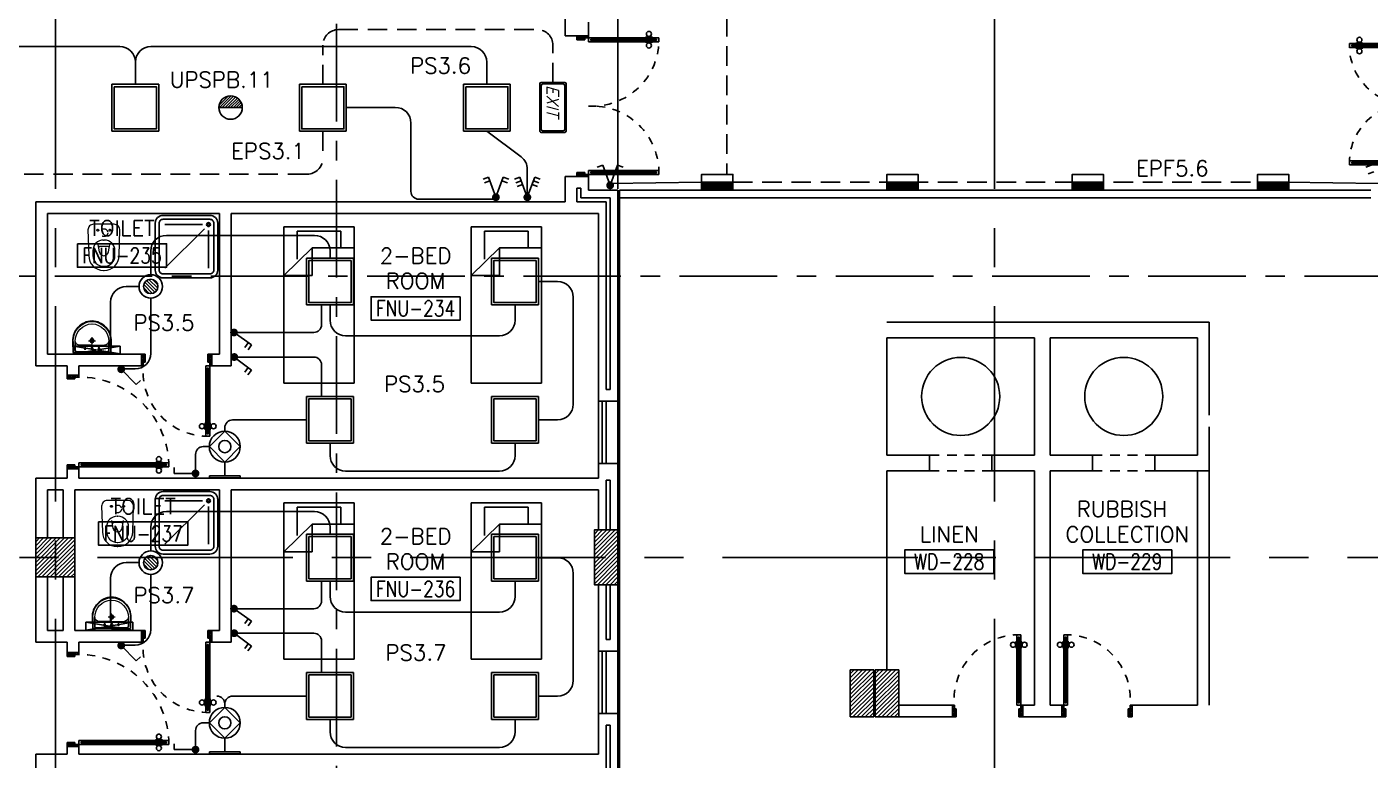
# Model space of a CAD drawing. Extents: x 0 to 92.9, y -1.3 to 78.2.
# Drawn here: x 32.84 to 50.03, y 47.36 to 56.75 of the extents above; entities that cross this region are included whole.
import ezdxf
from ezdxf.enums import TextEntityAlignment as Align

# ---------------------------------------------------------------- set-up
doc = ezdxf.new("R2010")
doc.units = 0
doc.header["$MEASUREMENT"] = 0
for name, pattern in [('CENTER', [2, 1.25, -0.25, 0.25, -0.25]), ('CENTERX2', [4, 2.5, -0.5, 0.5, -0.5]), ('DASHED', [0.75, 0.5, -0.25]), ('HIDDEN', [0.375, 0.25, -0.125]), ('HIDDEN2', [0.1875, 0.125, -0.0625])]:
    doc.linetypes.add(name, pattern=pattern)
doc.layers.get('0').update_dxf_attribs({"color": 11, "linetype": 'CONTINUOUS'})
for name, color, linetype in [('AXES', 11, 'CENTERX2'), ('AXES1', 11, 'CENTER'), ('COL', 11, 'CONTINUOUS'), ('DOOR', 11, 'CONTINUOUS'), ('E-CLINE', 2, 'CONTINUOUS'), ('E-HLINE', 2, 'HIDDEN'), ('E-LEGEND', 3, 'CONTINUOUS'), ('E-LITE', 4, 'CONTINUOUS'), ('E-SWITCH', 4, 'CONTINUOUS'), ('E-SWITCHS', 4, 'CONTINUOUS'), ('E-TEXT', 4, 'CONTINUOUS'), ('E-TRXT', 4, 'CONTINUOUS'), ('EL-LITE', 4, 'CONTINUOUS'), ('FIX', 11, 'CONTINUOUS'), ('FUR', 11, 'CONTINUOUS'), ('HAT', 11, 'CONTINUOUS'), ('INSUL', 11, 'CONTINUOUS'), ('RM-BOX', 11, 'CONTINUOUS'), ('RM-NAME', 11, 'CONTINUOUS'), ('RM-NO', 11, 'CONTINUOUS'), ('ROOF', 11, 'CONTINUOUS'), ('STR', 11, 'CONTINUOUS'), ('SUNI-FUR', 11, 'CONTINUOUS'), ('WALL', 11, 'CONTINUOUS'), ('WIN', 11, 'CONTINUOUS')]:
    doc.layers.add(name, color=color, linetype=linetype)
doc.styles.add('ITALICC', font='italicc')
doc.styles.add('ROMANS', font='ROMANS.shx', dxfattribs={"width": 0.6})

# ---------------------------------------------------------------- blocks, each defined once
blk = doc.blocks.new('L42')
at = {"layer": 'E-LITE'}
for p, q in [((0.3, 0.3), (-0.3, 0.3)), ((-0.3, 0.3), (-0.3, -0.3)), ((0.3, -0.3), (0.3, 0.3)), ((-0.3, -0.3), (0.3, -0.3))]:
    blk.add_line(p, q, dxfattribs=at)
at = {"layer": 'E-LITE', "color": 8}
blk.add_lwpolyline([(-0.27, 0.27), (-0.27, -0.27), (0.27, -0.27), (0.27, 0.27)], close=True, dxfattribs=at)
blk = doc.blocks.new('EXIT')
at = {"layer": 'E-LITE', "color": 4}
for p, q in [((-0.32, 0.15), (-0.32, -0.15)), ((0.3, 0.17), (-0.3, 0.17)), ((0.32, -0.15), (0.32, 0.15)), ((-0.3, -0.17), (0.3, -0.17))]:
    blk.add_line(p, q, dxfattribs=at)
at = {"layer": 'E-LITE', "color": 8}
for p, q in [((-0.3, 0.13), (-0.3, -0.13)), ((0.28, 0.15), (-0.28, 0.15)), ((0.3, -0.13), (0.3, 0.13)), ((-0.28, -0.15), (0.28, -0.15))]:
    blk.add_line(p, q, dxfattribs=at)
at = {"layer": 'E-LITE', "color": 4}
for centre, start, end in [((-0.3, 0.15), 90, 180), ((0.3, 0.15), 360, 90), ((-0.3, -0.15), 180, 270), ((0.3, -0.15), 270, 0)]:
    blk.add_arc(centre, 0.02, start, end, dxfattribs=at)
at = {"layer": 'E-LITE', "color": 8}
for centre, start, end in [((-0.28, 0.13), 90, 180), ((0.28, 0.13), 0, 90), ((-0.28, -0.13), 180, 270), ((0.28, -0.13), 270, 0)]:
    blk.add_arc(centre, 0.02, start, end, dxfattribs=at)
at = {"layer": 'E-LITE', "color": 5, "style": 'ITALICC'}
blk.add_text('EXIT', height=0.15, dxfattribs=at).set_placement((-0.284, -0.078))
blk = doc.blocks.new('3G2W')
for p, q in [((0, 0), (0.517, 0.188)), ((0, 0), (0.517, -0.188)), ((0.329, 0.12), (0.278, 0.261)), ((0.423, 0.154), (0.372, 0.295)), ((0.517, 0.188), (0.466, 0.329)), ((0.329, -0.12), (0.278, -0.261)), ((0.423, -0.154), (0.372, -0.295)), ((0.517, -0.188), (0.466, -0.329))]:
    blk.add_line(p, q)
at = {"const_width": 0.1}
blk.add_lwpolyline([(-0.05, 0, 1), (0.05, 0, 1)], format="xyb", close=True, dxfattribs=at)
blk = doc.blocks.new('2G2W')
for p, q in [((0, 0), (0.517, 0.188)), ((0, 0), (0.517, -0.188)), ((0.423, 0.154), (0.372, 0.295)), ((0.517, 0.188), (0.466, 0.329)), ((0.423, -0.154), (0.372, -0.295)), ((0.517, -0.188), (0.466, -0.329))]:
    blk.add_line(p, q)
at = {"const_width": 0.1}
blk.add_lwpolyline([(-0.05, 0, 1), (0.05, 0, 1)], format="xyb", close=True, dxfattribs=at)
blk = doc.blocks.new('2G1W')
for p, q in [((0, 0), (0.55, 0)), ((0.45, 0), (0.45, -0.15)), ((0.55, 0), (0.55, -0.15))]:
    blk.add_line(p, q)
at = {"const_width": 0.1}
blk.add_lwpolyline([(-0.05, 0, 1), (0.05, 0, 1)], format="xyb", close=True, dxfattribs=at)
blk = doc.blocks.new('COL50')
at = {"layer": 'COL'}
blk.add_lwpolyline([(-250, 250), (-250, -250), (250, -250), (250, 250)], close=True, dxfattribs=at)
blk = doc.blocks.new('*X73')
at = {"color": 0}
for p, q in [((245929, 162720), (246399, 163190)), ((245929, 162773), (246345, 163190)), ((245929, 162826), (246292, 163190)), ((245929, 162879), (246239, 163190)), ((245929, 162932), (246186, 163190)), ((245929, 162985), (246133, 163190)), ((245929, 163038), (246080, 163190)), ((245929, 163091), (246027, 163190)), ((245929, 163144), (245974, 163190)), ((245952, 162690), (246429, 163167)), ((246005, 162690), (246429, 163114)), ((246058, 162690), (246429, 163061)), ((246111, 162690), (246429, 163008)), ((246164, 162690), (246429, 162955)), ((246217, 162690), (246429, 162902)), ((246270, 162690), (246429, 162849)), ((246323, 162690), (246429, 162796)), ((246376, 162690), (246429, 162742))]:
    blk.add_line(p, q, dxfattribs=at)
blk = doc.blocks.new('DOOR100')
at = {"layer": 'DOOR', "color": 0, "linetype": 'ByBlock'}
for p, q in [((-92, 1206), (-92, 1141)), ((-83, 1206), (-92, 1206)), ((-83, 1129), (-83, 1219)), ((-76, 1219), (-83, 1219)), ((-83, 1206), (-83, 1141)), ((-76, 1251), (-76, 1301)), ((-76, 1301), (-26, 1301)), ((-26, 1301), (-76, 1301)), ((-59, 1251), (-76, 1251)), ((-59, 1251), (-59, 1271)), ((-43, 1271), (-59, 1271)), ((-43, 1251), (-43, 1271)), ((-26, 1251), (-43, 1251)), ((-26, 1251), (-26, 1301)), ((-26, 1219), (-19, 1219)), ((-19, 1129), (-19, 1219)), ((-19, 1206), (-19, 1141)), ((-19, 1206), (-10, 1206)), ((-10, 1206), (-10, 1141)), ((-83, 1141), (-92, 1141)), ((-76, 1129), (-83, 1129)), ((-26, 1129), (-19, 1129)), ((-19, 1141), (-10, 1141)), ((-76, 200), (-59, 200)), ((-76, 150), (-76, 200)), ((-59, 200), (-59, 180)), ((-59, 180), (-43, 180)), ((-43, 200), (-26, 200)), ((-43, 180), (-43, 200)), ((-26, 200), (-26, 150)), ((-1201, 0), (-1201, 150)), ((-1201, 150), (-1176, 150)), ((-1201, 150), (-1201, 0)), ((-1151, 0), (-1201, 0)), ((-1176, 150), (-1176, 100)), ((-1176, 100), (-1151, 100)), ((-1151, 100), (-1151, 0)), ((-76, 150), (-26, 150)), ((-51, 100), (-51, 0)), ((-26, 100), (-51, 100)), ((-51, 0), (-1, 0)), ((-1, 150), (-26, 150)), ((-26, 150), (-26, 100)), ((-1, 150), (-1, 0))]:
    blk.add_line(p, q, dxfattribs=at)
at = {"layer": 'DOOR', "linetype": 'ByBlock'}
for p, q in [((-76, 1251), (-76, 200)), ((-59, 200), (-59, 1251)), ((-43, 200), (-43, 1251)), ((-26, 200), (-26, 1251))]:
    blk.add_line(p, q, dxfattribs=at)
at = {"layer": 'DOOR', "color": 9, "linetype": 'ByBlock'}
for p, q in [((-1151, 0), (-1201, 114)), ((-1151, 0), (-1201, 40)), ((-1151, 0), (-1164, 100)), ((-51, 0), (-1, 114)), ((-51, 0), (-38, 100)), ((-51, 0), (-1, 40))]:
    blk.add_line(p, q, dxfattribs=at)
at = {"layer": 'DOOR', "color": 0, "linetype": 'ByBlock'}
for centre in [(-125, 1174), (22, 1174)]:
    blk.add_circle(centre, 32.4, dxfattribs=at)
at = {"layer": 'DOOR', "linetype": 'HIDDEN', "ltscale": 0.5}
blk.add_arc((-27, 152), 1149, 89.961, 180.0931, dxfattribs=at)
at = {"layer": 'DOOR', "color": 9, "linetype": 'ByBlock'}
for centre, radius, start, end in [((-1151, 0), 154, 103.7142, 108.8947), ((-1151, 0), 134, 100.72, 111.8402), ((-1151, 0), 94.4, 90, 121.9818), ((-1151, 0), 74.4, 90, 132.2236), ((-1151, 0), 54.4, 90, 156.7926), ((-1151, 0), 34.4, 90, 180), ((-1151, 0), 14.4, 90, 180), ((-51, 0), 94.4, 58.0182, 90), ((-51, 0), 74.4, 47.7764, 90), ((-51, 0), 54.4, 23.2074, 90), ((-51, 0), 34.4, 0, 90), ((-51, 0), 14.4, 0, 90), ((-51, 0), 134, 68.1598, 79.28), ((-51, 0), 114, 64.0838, 77.3774), ((-51, 0), 154, 71.1053, 76.2858)]:
    blk.add_arc(centre, radius, start, end, dxfattribs=at)
blk = doc.blocks.new('DOOR90')
at = {"layer": 'DOOR', "linetype": 'ByBlock'}
for p, q in [((0, 0), (-150, 0)), ((-200, -25), (-1000, -25)), ((-200, -42), (-1000, -42)), ((-200, -58), (-1000, -58)), ((-1000, -75), (-200, -75))]:
    blk.add_line(p, q, dxfattribs=at)
at = {"layer": 'DOOR', "color": 0, "linetype": 'ByBlock'}
for p, q in [((-150, 0), (-150, -25)), ((-150, 0), (0, 0)), ((0, -50), (0, 0)), ((-1050, -25), (-1050, -75)), ((-1050, -75), (-1050, -25)), ((-1000, -25), (-1050, -25)), ((-1000, -75), (-1050, -75)), ((-1020, -42), (-1020, -58)), ((-1000, -42), (-1020, -42)), ((-1000, -58), (-1020, -58)), ((-1000, -25), (-1000, -42)), ((-1000, -58), (-1000, -75)), ((-968, -25), (-968, -18)), ((-878, -18), (-968, -18)), ((-968, -75), (-968, -82)), ((-878, -82), (-968, -82)), ((-955, -18), (-955, -9)), ((-955, -9), (-890, -9)), ((-955, -18), (-890, -18)), ((-955, -82), (-955, -91)), ((-955, -82), (-890, -82)), ((-955, -91), (-890, -91)), ((-890, -18), (-890, -9)), ((-890, -82), (-890, -91)), ((-878, -25), (-878, -18)), ((-878, -75), (-878, -82)), ((-200, -42), (-200, -25)), ((-200, -25), (-150, -25)), ((-180, -42), (-200, -42)), ((-200, -75), (-200, -58)), ((-200, -58), (-180, -58)), ((-150, -75), (-200, -75)), ((-180, -58), (-180, -42)), ((-150, -75), (-150, -25)), ((-150, -25), (-100, -25)), ((-100, -25), (-100, -50)), ((-100, -50), (0, -50)), ((-100, -850), (0, -850)), ((-100, -875), (-100, -850)), ((0, -850), (0, -900)), ((-150, -900), (-150, -875)), ((-150, -875), (-100, -875)), ((0, -900), (-150, -900)), ((-150, -900), (0, -900))]:
    blk.add_line(p, q, dxfattribs=at)
at = {"layer": 'DOOR', "color": 9, "linetype": 'ByBlock'}
for p, q in [((0, -50), (-114, 0)), ((0, -50), (-40, 0)), ((0, -50), (-100, -37)), ((0, -850), (-114, -900)), ((0, -850), (-100, -863)), ((0, -850), (-40, -900))]:
    blk.add_line(p, q, dxfattribs=at)
at = {"layer": 'DOOR', "color": 0, "linetype": 'ByBlock'}
for centre in [(-923, 24), (-923, -124)]:
    blk.add_circle(centre, 32.4, dxfattribs=at)
at = {"layer": 'DOOR', "color": 9, "linetype": 'ByBlock'}
for centre, radius, start, end in [((0, -50), 74.4, 137.7764, 180), ((0, -50), 54.4, 113.2074, 180), ((0, -50), 154, 161.1053, 166.2858), ((0, -50), 134, 158.1598, 169.28), ((0, -50), 114, 154.0838, 167.3774), ((0, -50), 94.4, 148.0182, 180), ((0, -50), 34.4, 90, 180), ((0, -50), 14.4, 90, 180), ((0, -850), 94.4, 180, 211.9818), ((0, -850), 74.4, 180, 222.2236), ((0, -850), 54.4, 180, 246.7926), ((0, -850), 34.4, 180, 270), ((0, -850), 14.4, 180, 270), ((0, -850), 154, 193.7142, 198.8947), ((0, -850), 134, 190.72, 201.8402)]:
    blk.add_arc(centre, radius, start, end, dxfattribs=at)
at = {"layer": 'DOOR', "linetype": 'HIDDEN', "ltscale": 0.5}
blk.add_arc((-222, -50), 828, 178.2701, 275.003, dxfattribs=at)
blk = doc.blocks.new('RM1')
at = {"layer": 'RM-BOX'}
blk.add_lwpolyline([(570, -200), (-570, -200), (-570, -500), (570, -500)], close=True, dxfattribs=at)
at = {"layer": 'RM-NAME', "style": 'ROMANS'}
for tag, p in [('ROOMNAME1', (0, 324)), ('ROOMNAME2', (0, 0))]:
    blk.add_attdef(tag, text='', height=200, dxfattribs=at).set_placement(p, align=Align.MIDDLE)
at = {"layer": 'RM-NO', "style": 'ROMANS', "width": 0.8}
blk.add_attdef('ROOMNO', text='', height=200, dxfattribs=at).set_placement((0, -350), align=Align.MIDDLE)
blk = doc.blocks.new('AH20A')
at = {"layer": 'FUR'}
for p, q in [((0, 0.5), (0, -0.5)), ((1, 0.5), (0, 0.5)), ((0.1358, 0.5), (0.1358, -0.0987)), ((1, -0.5), (1, 0.5)), ((0.1358, 0.3112), (0.0277, 0.3112)), ((0.0277, 0.3112), (0.0277, -0.3087)), ((0.1358, -0.0987), (0.3125, -0.5)), ((0.1358, -0.0987), (0.3125, -0.0987)), ((0.3125, -0.5), (0.3125, -0.0987)), ((0.0277, -0.3087), (0.2076, -0.3087)), ((0, -0.5), (1, -0.5))]:
    blk.add_line(p, q, dxfattribs=at)
blk = doc.blocks.new('SHR1')
at = {"layer": 'FIX'}
for p, q in [((-196, 196), (-700, 700)), ((-143, 218), (-143, 700)), ((-218, 143), (-700, 143))]:
    blk.add_line(p, q, dxfattribs=at)
for points in [[(-825, 125), (-825, 725, -0.414214), (-725, 825), (-125, 825, -0.414214), (-25, 725), (-25, 125, -0.414214), (-125, 25), (-725, 25, -0.414214)], [(-775, 125), (-775, 725, -0.414214), (-725, 775), (-125, 775, -0.414214), (-75, 725), (-75, 125, -0.414214), (-125, 75), (-725, 75, -0.414214)]]:
    blk.add_lwpolyline(points, format="xyb", close=True, dxfattribs=at)
for radius in [25, 15]:
    blk.add_circle((-143, 143), radius, dxfattribs=at)
blk = doc.blocks.new('WC1')
at = {"layer": 'FIX', "lineweight": 20}
for p, q in [((-210, 204), (-538, 194)), ((-727, 5), (-727, -5)), ((-674, 5), (-674, -5)), ((-534, 24), (-540, 0)), ((-540, 0), (-534, -24)), ((-475, 141), (-538, 141)), ((-395, 76), (-490, 60)), ((-339, 5), (-339, -5)), ((-137, 0), (-137, 131)), ((-137, -131), (-137, 0)), ((-538, -141), (-475, -141)), ((-490, -60), (-395, -76)), ((-538, -194), (-210, -204)), ((-213, -204), (-210, -204))]:
    blk.add_line(p, q, dxfattribs=at)
at = {"layer": 'FIX', "linetype": 'Continuous', "lineweight": 20}
blk.add_line((-420, -47), (-420, 45), dxfattribs=at)
at = {"layer": 'FIX', "linetype": 'HIDDEN2', "lineweight": 20, "ltscale": 0.3}
blk.add_circle((-245, 0), 49.8, dxfattribs=at)
at = {"layer": 'FIX', "linetype": 'HIDDEN', "lineweight": 20, "ltscale": 0.05}
for centre in [(-213, 78), (-213, -77)]:
    blk.add_circle(centre, 11.6, dxfattribs=at)
at = {"layer": 'FIX', "lineweight": 20}
for centre, radius, start, end in [((-538, 5), 189, 90, 180), ((-210, 131), 73, 360, 90), ((-538, 5), 136, 90, 180), ((-473, -7), 68.2, 128.9242, 152.8468), ((-464, -18), 82, 108.496, 128.9242), ((-475, 5), 136, 360, 90), ((-538, -5), 189, 180, 270), ((-538, -5), 136, 180, 270), ((-473, 7), 68.2, 207.1532, 231.0758), ((-464, 18), 82, 231.0758, 251.504), ((-475, -5), 136, 270, 0), ((-210, -131), 73, 270, 0)]:
    blk.add_arc(centre, radius, start, end, dxfattribs=at)
at = {"layer": 'FIX', "linetype": 'Continuous', "lineweight": 20}
for centre, start, end in [((-443, 46), 357.6662, 91.6121), ((-442, -46), 268.3879, 2.3338)]:
    blk.add_arc(centre, 22.3, start, end, dxfattribs=at)
blk = doc.blocks.new('LAV1')
at = {"layer": 'FIX', "linetype": 'ByBlock', "ltscale": 0.3}
for p, q in [((-280, 210), (-275, 50)), ((-245, 210), (-245, 85)), ((245, 210), (245, 85)), ((280, 210), (275, 50)), ((0, 60), (-220, 60)), ((0, 60), (220, 60))]:
    blk.add_line(p, q, dxfattribs=at)
at = {"layer": 'FIX', "linetype": 'Continuous', "lineweight": 20}
for p, q in [((-275, 210), (-275, 50)), ((275, 210), (275, 50)), ((0, 50), (-275, 50)), ((0, 50), (-252, 50)), ((0, 155), (-181, 155)), ((0, 155), (181, 155)), ((0, 50), (275, 50)), ((0, 50), (252, 50))]:
    blk.add_line(p, q, dxfattribs=at)
at = {"layer": 'FIX', "linetype": 'DASHED', "lineweight": 20, "ltscale": 0.05}
for p, q in [((50, 220), (-50, 220)), ((0, 170), (0, 270)), ((0, 170), (0, 270))]:
    blk.add_line(p, q, dxfattribs=at)
at = {"layer": 'FIX', "lineweight": 20}
for p, q in [((16, 107), (-15, 107)), ((0, 92), (0, 123))]:
    blk.add_line(p, q, dxfattribs=at)
for centre, radius in [((0, 220), 29.5), ((0, 220), 22.5), ((0, 107), 15.5)]:
    blk.add_circle(centre, radius, dxfattribs=at)
at = {"layer": 'FIX', "linetype": 'HIDDEN', "lineweight": 20, "ltscale": 0.05}
for centre in [(-100, 107), (100, 107)]:
    blk.add_circle(centre, 12.4, dxfattribs=at)
at = {"layer": 'FIX', "linetype": 'ByBlock', "ltscale": 0.3}
for centre, radius, start, end in [((7, 220), 287, 91.3776, 182.0064), ((-7, 220), 287, 357.9936, 88.6224), ((-220, 85), 24.9, 179.7021, 269.9486), ((220, 85), 24.9, 270.0514, 0.2979)]:
    blk.add_arc(centre, radius, start, end, dxfattribs=at)
at = {"layer": 'FIX', "linetype": 'Continuous', "lineweight": 20}
for centre, radius, start, end in [((8, 217), 283, 91.6988, 181.351), ((8, 212), 253, 91.7328, 180.4884), ((-8, 217), 283, 358.649, 88.3012), ((-8, 212), 253, 359.5116, 88.2672), ((-179, 222), 66.9, 190.2006, 268.0786), ((179, 222), 66.9, 271.9214, 349.7994)]:
    blk.add_arc(centre, radius, start, end, dxfattribs=at)
blk = doc.blocks.new('C11')
at = {"layer": 'HAT'}
h = blk.add_hatch(dxfattribs=at)
h.set_pattern_fill('ANSI31', color=256, scale=300, style=0)
h.set_pattern_definition([(45, (-248556.182, -75061.005), (-26.5165043, 26.5165043), [])])
h.paths.add_polyline_path([(300, 700), (0, 700), (0, 350), (300, 350)])
h.paths.add_polyline_path([(300, 350), (0, 350), (0, 0), (300, 0)])
at = {"layer": 'COL'}
blk.add_lwpolyline([(300, 700), (300, 0), (0, 0), (0, 700)], close=True, dxfattribs=at)
blk = doc.blocks.new('A$C272A55A0')
at = {"layer": 'DOOR', "color": 0, "linetype": 'ByBlock'}
for p, q in [((0, 900), (0, 1050)), ((50, 1050), (0, 1050)), ((50, 950), (50, 1050)), ((1750, 950), (1750, 1050)), ((1750, 1050), (1800, 1050)), ((1800, 1050), (1800, 900)), ((0, 900), (25, 900)), ((25, 950), (50, 950)), ((25, 900), (25, 950)), ((75, 900), (25, 900)), ((25, 850), (25, 900)), ((58, 870), (42, 870)), ((42, 870), (42, 850)), ((58, 850), (58, 870)), ((75, 900), (75, 850)), ((1725, 900), (1775, 900)), ((1725, 900), (1725, 850)), ((1742, 870), (1758, 870)), ((1742, 850), (1742, 870)), ((1775, 950), (1750, 950)), ((1758, 870), (1758, 850)), ((1775, 900), (1775, 950)), ((1800, 900), (1775, 900)), ((1775, 850), (1775, 900)), ((42, 850), (25, 850)), ((75, 850), (58, 850)), ((1725, 850), (1742, 850)), ((1758, 850), (1775, 850)), ((1725, 173), (1718, 173)), ((1718, 173), (1718, 83)), ((1775, 173), (1782, 173)), ((1782, 173), (1782, 83)), ((25, 50), (42, 50)), ((25, 50), (25, 0)), ((25, 0), (75, 0)), ((75, 0), (25, 0)), ((42, 50), (42, 30)), ((42, 30), (58, 30)), ((58, 50), (75, 50)), ((58, 50), (58, 30)), ((75, 50), (75, 0)), ((1718, 160), (1709, 160)), ((1709, 95), (1709, 160)), ((1718, 95), (1709, 95)), ((1718, 95), (1718, 160)), ((1725, 83), (1718, 83)), ((1742, 50), (1725, 50)), ((1725, 50), (1725, 0)), ((1775, 0), (1725, 0)), ((1725, 0), (1775, 0)), ((1742, 50), (1742, 30)), ((1758, 30), (1742, 30)), ((1775, 50), (1758, 50)), ((1758, 50), (1758, 30)), ((1775, 83), (1782, 83)), ((1775, 50), (1775, 0)), ((1782, 160), (1791, 160)), ((1782, 95), (1782, 160)), ((1782, 95), (1791, 95)), ((1791, 95), (1791, 160))]:
    blk.add_line(p, q, dxfattribs=at)
at = {"layer": 'DOOR', "color": 9, "linetype": 'ByBlock'}
for p, q in [((50, 1050), (0, 1010)), ((50, 1050), (0, 937)), ((50, 1050), (37, 950)), ((1750, 1050), (1800, 1010)), ((1750, 1050), (1800, 937)), ((1750, 1050), (1763, 950))]:
    blk.add_line(p, q, dxfattribs=at)
at = {"layer": 'DOOR', "linetype": 'ByBlock'}
for p, q in [((25, 850), (25, 50)), ((42, 850), (42, 50)), ((58, 850), (58, 50)), ((75, 50), (75, 850)), ((1725, 50), (1725, 850)), ((1742, 850), (1742, 50)), ((1758, 850), (1758, 50)), ((1775, 850), (1775, 50))]:
    blk.add_line(p, q, dxfattribs=at)
at = {"layer": 'DOOR', "color": 0, "linetype": 'ByBlock'}
for centre in [(1676, 128), (1824, 128)]:
    blk.add_circle(centre, 32.4, dxfattribs=at)
at = {"layer": 'DOOR', "color": 9, "linetype": 'ByBlock'}
for centre, radius, start, end in [((50, 1050), 34.4, 180, 270), ((50, 1050), 14.4, 180, 270), ((1750, 1050), 14.4, 270, 0), ((1750, 1050), 34.4, 270, 0), ((50, 1050), 54.4, 203.2074, 270), ((50, 1050), 74.4, 227.7764, 270), ((50, 1050), 94.4, 238.0182, 270), ((50, 1050), 114, 244.0838, 257.3774), ((50, 1050), 134, 248.1598, 259.28), ((50, 1050), 154, 251.1053, 256.2858), ((1750, 1050), 54.4, 270, 336.7926), ((1750, 1050), 74.4, 270, 312.2236), ((1750, 1050), 94.4, 270, 301.9818), ((1750, 1050), 114, 282.6226, 295.9162), ((1750, 1050), 134, 280.72, 291.8402), ((1750, 1050), 154, 283.7142, 288.8947)]:
    blk.add_arc(centre, radius, start, end, dxfattribs=at)
at = {"layer": 'DOOR', "linetype": 'HIDDEN', "ltscale": 0.5}
for centre, start, end in [((50, 851), 268.3174, 3.2965), ((1750, 851), 176.7035, 271.6826)]:
    blk.add_arc(centre, 851, start, end, dxfattribs=at)
at = {"layer": 'WALL', "linetype": 'ByBlock'}
blk.add_line((1800, 900), (1800, 1050), dxfattribs=at)
blk = doc.blocks.new('A$C1DFA4FE8')
at = {"layer": 'DOOR', "color": 0, "linetype": 'ByBlock'}
for p, q in [((0, 1631), (0, 1581)), ((0, 1581), (0, 1631)), ((50, 1631), (0, 1631)), ((50, 1581), (0, 1581)), ((30, 1614), (30, 1598)), ((50, 1614), (30, 1614)), ((50, 1598), (30, 1598)), ((50, 1631), (50, 1614)), ((50, 1598), (50, 1581)), ((750, 1614), (750, 1631)), ((750, 1631), (800, 1631)), ((770, 1614), (750, 1614)), ((750, 1581), (750, 1598)), ((750, 1598), (770, 1598)), ((800, 1581), (750, 1581)), ((770, 1598), (770, 1614)), ((950, 1656), (800, 1656)), ((800, 1656), (800, 1631)), ((800, 1581), (800, 1631)), ((800, 1631), (850, 1631)), ((850, 1631), (850, 1606)), ((850, 1606), (950, 1606)), ((950, 1606), (950, 1656)), ((0, 81), (0, 131)), ((0, 131), (0, 81)), ((50, 131), (0, 131)), ((50, 81), (0, 81)), ((30, 98), (30, 114)), ((50, 114), (30, 114)), ((50, 98), (30, 98)), ((50, 114), (50, 131)), ((50, 81), (50, 98)), ((83, 131), (83, 138)), ((173, 138), (83, 138)), ((83, 81), (83, 74)), ((173, 74), (83, 74)), ((95, 138), (95, 147)), ((95, 147), (160, 147)), ((95, 138), (160, 138)), ((95, 74), (95, 65)), ((95, 74), (160, 74)), ((95, 65), (160, 65)), ((160, 138), (160, 147)), ((160, 74), (160, 65)), ((173, 131), (173, 138)), ((173, 81), (173, 74)), ((750, 131), (750, 114)), ((800, 131), (750, 131)), ((750, 114), (770, 114)), ((750, 98), (750, 81)), ((770, 98), (750, 98)), ((750, 81), (800, 81)), ((770, 114), (770, 98)), ((800, 131), (800, 81)), ((800, 56), (800, 81)), ((800, 81), (850, 81)), ((950, 56), (800, 56)), ((850, 106), (950, 106)), ((850, 81), (850, 106)), ((950, 106), (950, 56))]:
    blk.add_line(p, q, dxfattribs=at)
at = {"layer": 'DOOR', "linetype": 'ByBlock'}
for p, q in [((750, 1631), (50, 1631)), ((750, 1614), (50, 1614)), ((750, 1598), (50, 1598)), ((50, 1581), (750, 1581)), ((50, 131), (750, 131)), ((750, 114), (50, 114)), ((750, 98), (50, 98)), ((750, 81), (50, 81))]:
    blk.add_line(p, q, dxfattribs=at)
at = {"layer": 'DOOR', "color": 9, "linetype": 'ByBlock'}
for p, q in [((950, 1606), (837, 1656)), ((950, 1606), (850, 1619)), ((950, 1606), (910, 1656)), ((950, 106), (837, 56)), ((950, 106), (850, 93)), ((950, 106), (910, 56))]:
    blk.add_line(p, q, dxfattribs=at)
at = {"layer": 'DOOR', "color": 0, "linetype": 'ByBlock'}
for centre in [(128, 179), (128, 32)]:
    blk.add_circle(centre, 32.4, dxfattribs=at)
at = {"layer": 'DOOR', "linetype": 'HIDDEN', "ltscale": 0.5}
for centre, start, end in [((752, 1606), 178.0938, 273.7249), ((752, 106), 86.2751, 181.9062)]:
    blk.add_arc(centre, 752, start, end, dxfattribs=at)
at = {"layer": 'DOOR', "color": 9, "linetype": 'ByBlock'}
for centre, radius, start, end in [((950, 1606), 154, 161.1053, 166.2858), ((950, 1606), 134, 158.1598, 169.28), ((950, 1606), 114, 154.0838, 167.3774), ((950, 1606), 94.4, 148.0182, 180), ((950, 1606), 74.4, 137.7764, 180), ((950, 1606), 54.4, 113.2074, 180), ((950, 1606), 34.4, 90, 180), ((950, 1606), 14.4, 90, 180), ((950, 106), 154, 193.7142, 198.8947), ((950, 106), 134, 190.72, 201.8402), ((950, 106), 114, 192.6226, 205.9162), ((950, 106), 94.4, 180, 211.9818), ((950, 106), 74.4, 180, 222.2236), ((950, 106), 54.4, 180, 246.7926), ((950, 106), 34.4, 180, 270), ((950, 106), 14.4, 180, 270)]:
    blk.add_arc(centre, radius, start, end, dxfattribs=at)
blk = doc.blocks.new('*X49')
at = {"color": 0}
for p, q in [((21548.527, 18540.142), (21548.801, 18540.415)), ((21548.529, 18539.966), (21548.977, 18540.414)), ((21548.584, 18539.845), (21549.098, 18540.359)), ((21548.672, 18539.756), (21549.187, 18540.271)), ((21548.793, 18539.7), (21549.243, 18540.15)), ((21548.966, 18539.696), (21549.246, 18539.977))]:
    blk.add_line(p, q, dxfattribs=at)
blk = doc.blocks.new('SPOT')
at = {"layer": 'E-LITE'}
for radius in [0.6, 0.369]:
    blk.add_circle((0, 0), radius, dxfattribs=at)
at = {"layer": 'E-LITE', "color": 8}
blk.add_blockref('*X49', (-21548.886, -18540.056), dxfattribs=at)
blk = doc.blocks.new('MR20')
at = {"layer": 'E-LITE'}
for p, q in [((-300, 100), (-300, 0)), ((-300, 100), (-300, 0)), ((-300, 0), (300, 0)), ((-300, 0), (300, 0)), ((-300, 0), (300, 0)), ((-300, 0), (-300, 0)), ((300, 0), (300, 100)), ((300, 0), (300, 100)), ((300, 0), (300, 0))]:
    blk.add_line(p, q, dxfattribs=at)
at = {"layer": 'E-LITE', "color": 3}
blk.add_line((300, 100), (-300, 100), dxfattribs=at)
at = {"layer": 'E-LITE', "color": 8}
for p, q in [((300, 0), (-300, 100)), ((300, 100), (-300, 0))]:
    blk.add_line(p, q, dxfattribs=at)
blk = doc.blocks.new('1G1W')
for p, q in [((0, 0), (0.55, 0)), ((0.55, 0), (0.55, -0.15))]:
    blk.add_line(p, q)
at = {"const_width": 0.1}
blk.add_lwpolyline([(-0.05, 0, 1), (0.05, 0, 1)], format="xyb", close=True, dxfattribs=at)
blk = doc.blocks.new('NL')
at = {"layer": 'E-LEGEND'}
blk.add_line((0, -193), (25, -193), dxfattribs=at)
at = {"layer": 'E-LITE'}
for p, q in [((0, 5), (0, 203)), ((25, 203), (0, 203)), ((25, 5), (25, 203)), ((0, 5), (0, -193)), ((25, 5), (25, -193))]:
    blk.add_line(p, q, dxfattribs=at)
at = {"layer": 'E-LITE', "color": 2}
blk.add_line((201, 5), (25, 5), dxfattribs=at)
at = {"layer": 'E-LITE', "color": 5}
blk.add_circle((398, 5), 198, dxfattribs=at)
at = {"layer": 'E-SWITCH', "color": 2}
for p, q in [((201, 5), (398, 203)), ((398, 203), (596, 5)), ((398, -193), (201, 5)), ((596, 5), (398, -193))]:
    blk.add_line(p, q, dxfattribs=at)
at = {"layer": 'E-SWITCH'}
blk.add_circle((398, 5), 78.5, dxfattribs=at)
blk = doc.blocks.new('EL')
at = {"layer": 'EL-LITE'}
h = blk.add_hatch(dxfattribs=at)
h.set_pattern_fill('ANSI31', color=4, scale=0.2, style=0)
h.set_pattern_definition([(45, (587.071197, 567.777136), (-0.0176776695, 0.0176776695), [])])
h.paths.add_polyline_path([(0.15, 0, 1), (-0.15, 0)])
at = {"layer": 'EL-LITE', "color": 4}
blk.add_line((-0.15, 0), (0.15, 0), dxfattribs=at)
blk.add_circle((0, 0), 0.15, dxfattribs=at)

msp = doc.modelspace()

# ---------------------------------------------------------------- hatches: boundary and pattern name
at = {"layer": 'E-SWITCHS'}
h = msp.add_hatch(dxfattribs=at)
h.set_pattern_fill('ANSI31', color=4, scale=0.1, style=0)
h.set_pattern_definition([(45, (-1.653324, -0.665248), (-0.0088388348, 0.0088388348), [])])
h.paths.add_polyline_path([(41.875, 54.658), (41.875, 54.758), (41.475, 54.758), (41.475, 54.658)])
h = msp.add_hatch(dxfattribs=at)
h.set_pattern_fill('ANSI31', color=4, scale=0.1, style=0)
h.set_pattern_definition([(45, (0.718756, -0.665248), (-0.0088388348, 0.0088388348), [])])
h.paths.add_polyline_path([(44.247, 54.658), (44.247, 54.758), (43.847, 54.758), (43.847, 54.658)])
h = msp.add_hatch(dxfattribs=at)
h.set_pattern_fill('ANSI31', color=4, scale=0.1, style=0)
h.set_pattern_definition([(45, (3.090836, -0.665248), (-0.0088388348, 0.0088388348), [])])
h.paths.add_polyline_path([(46.62, 54.658), (46.62, 54.758), (46.22, 54.758), (46.22, 54.658)])
h = msp.add_hatch(dxfattribs=at)
h.set_pattern_fill('ANSI31', color=4, scale=0.1, style=0)
h.set_pattern_definition([(135, (92.120256, -0.665248), (0.0088388348, 0.0088388348), [])])
h.paths.add_polyline_path([(48.992, 54.658), (48.992, 54.758), (48.592, 54.758), (48.592, 54.658)])
at = {"layer": 'HAT'}
h = msp.add_hatch(dxfattribs=at)
h.set_pattern_fill('ANSI31', color=256, scale=0.3, style=0)
h.set_pattern_definition([(45, (-257.15813, -6.84405), (-0.0265165043, 0.0265165043), [])])
h.paths.add_polyline_path([(43.678, 48.517), (43.378, 48.517), (43.378, 48.167), (43.678, 48.167)])
h.paths.add_polyline_path([(43.678, 48.167), (43.378, 48.167), (43.378, 47.917), (43.678, 47.917)])
h = msp.add_hatch(dxfattribs=at)
h.set_pattern_fill('ANSI31', color=256, scale=0.3, style=0)
h.set_pattern_definition([(45, (-256.83813, -6.84405), (-0.0265165043, 0.0265165043), [])])
h.paths.add_polyline_path([(43.998, 48.517), (43.698, 48.517), (43.698, 48.167), (43.998, 48.167)])
h.paths.add_polyline_path([(43.998, 48.167), (43.698, 48.167), (43.698, 47.917), (43.998, 47.917)])

# ---------------------------------------------------------------- linework, layer by layer
at = {"layer": 'AXES'}
for p, q in [((33.203, -1.327), (33.203, 77.486)), ((45.223, -1.327), (45.223, 77.486)), ((40.403, -1.327), (40.403, 77.136)), ((92.243, 49.958), (24.203, 49.958))]:
    msp.add_line(p, q, dxfattribs=at)
at = {"layer": 'AXES1'}
for p, q in [((36.803, 5.538), (36.803, 64.358)), ((82.443, 53.558), (24.203, 53.558))]:
    msp.add_line(p, q, dxfattribs=at)
at = {"layer": 'COL'}
for p, q in [((43.848, 52.967), (47.973, 52.967)), ((43.848, 52.767), (45.736, 52.767)), ((45.736, 52.767), (45.736, 51.267)), ((45.936, 52.767), (47.823, 52.767)), ((45.936, 52.767), (45.936, 51.267)), ((43.848, 51.267), (44.392, 51.267)), ((44.392, 51.267), (44.392, 51.067)), ((45.192, 51.267), (45.736, 51.267)), ((45.192, 51.267), (45.192, 51.067)), ((45.936, 51.267), (46.479, 51.267)), ((46.479, 51.267), (46.479, 51.067)), ((47.279, 51.267), (47.279, 51.067)), ((47.279, 51.267), (47.823, 51.267)), ((43.848, 51.067), (44.392, 51.067)), ((45.192, 51.067), (45.736, 51.067)), ((45.736, 51.067), (45.736, 48.067)), ((45.936, 51.067), (45.936, 48.067)), ((45.936, 51.067), (46.479, 51.067)), ((47.279, 51.067), (47.973, 51.067))]:
    msp.add_line(p, q, dxfattribs=at)
for points in [[(43.678, 48.517), (43.678, 47.917), (43.378, 47.917), (43.378, 48.517)], [(43.998, 48.517), (43.998, 47.917), (43.698, 47.917), (43.698, 48.517)]]:
    msp.add_lwpolyline(points, close=True, dxfattribs=at)
at = {"layer": 'E-CLINE', "color": 4}
for p, q in [((34.026, 56.496), (32.026, 56.496)), ((34.426, 56.496), (38.526, 56.496)), ((36.518, 54.079), (34.623, 54.079)), ((34.423, 53.575), (34.423, 53.879)), ((36.718, 53.788), (36.718, 53.879)), ((39.387, 53.488), (39.632, 53.488)), ((34.123, 53.425), (34.109, 53.425)), ((34.123, 53.425), (34.273, 53.425)), ((33.909, 52.662), (33.909, 53.225)), ((36.718, 53.188), (36.718, 52.993)), ((39.087, 53.188), (39.087, 52.993)), ((39.832, 51.918), (39.832, 53.288)), ((38.887, 52.793), (36.918, 52.793)), ((35.371, 51.617, -0.858), (35.371, 51.573, -0.858)), ((36.418, 51.717, -0.858), (35.471, 51.717, -0.858)), ((39.387, 51.718), (39.632, 51.718)), ((36.718, 51.418), (36.718, 51.261)), ((39.087, 51.418), (39.087, 51.261)), ((36.918, 51.061), (38.887, 51.061)), ((36.518, 50.544), (34.623, 50.544)), ((34.423, 50.04), (34.423, 50.344)), ((36.718, 50.253), (36.718, 50.344)), ((34.273, 49.89), (34.109, 49.89)), ((39.387, 49.953), (39.632, 49.953)), ((39.832, 48.383), (39.832, 49.753)), ((33.909, 49.127), (33.909, 49.69)), ((36.718, 49.653), (36.718, 49.458)), ((39.087, 49.653), (39.087, 49.458)), ((38.887, 49.258), (36.918, 49.258)), ((36.418, 48.182, -0.858), (35.471, 48.182, -0.858)), ((39.387, 48.183), (39.632, 48.183)), ((35.371, 48.082, -0.858), (35.371, 48.038, -0.858)), ((36.718, 47.883), (36.718, 47.726)), ((39.087, 47.883), (39.087, 47.726)), ((36.918, 47.526), (38.887, 47.526))]:
    msp.add_line(p, q, dxfattribs=at)
at = {"layer": 'E-CLINE', "color": 4, "linetype": 'ByBlock'}
for p, q in [((34.226, 56.012), (34.226, 56.296)), ((38.726, 56.012), (38.726, 56.296))]:
    msp.add_line(p, q, dxfattribs=at)
for centre, start, end in [((34.026, 56.296), 0, 90), ((34.426, 56.296), 90, 180), ((38.526, 56.296), 0, 90)]:
    msp.add_arc(centre, 0.2, start, end, dxfattribs=at)
at = {"layer": 'E-CLINE', "color": 4}
for centre, radius, start, end in [((34.623, 53.879), 0.2, 90, 180), ((36.518, 53.879), 0.2, 0, 90), ((39.632, 53.288), 0.2, 0, 90), ((34.109, 53.225), 0.2, 90, 180), ((36.918, 52.993), 0.2, 180, 270), ((38.887, 52.993), 0.2, 270, 0), ((39.632, 51.918), 0.2, 270, 0), ((35.471, 51.617, -0.858), 0.1, 90, 180), ((36.918, 51.261), 0.2, 180, 270), ((38.887, 51.261), 0.2, 270, 0), ((34.623, 50.344), 0.2, 90, 180), ((36.518, 50.344), 0.2, 0, 90), ((34.109, 49.69), 0.2, 90, 180), ((39.632, 49.753), 0.2, 0, 90), ((36.918, 49.458), 0.2, 180, 270), ((38.887, 49.458), 0.2, 270, 0), ((39.632, 48.383), 0.2, 270, 0), ((35.271, 48.082, -0.858), 0.1, 0, 90), ((35.471, 48.082, -0.858), 0.1, 90, 180), ((36.918, 47.726), 0.2, 180, 270), ((38.887, 47.726), 0.2, 270, 0)]:
    msp.add_arc(centre, radius, start, end, dxfattribs=at)
at = {"layer": 'E-HLINE', "color": 4}
for p, q in [((41.798, 69.999), (41.798, 54.858)), ((36.826, 56.712), (39.372, 56.712)), ((36.626, 56.012), (36.626, 56.512)), ((39.572, 56.037), (39.572, 56.512)), ((36.626, 55.412), (36.626, 55.062)), ((36.426, 54.862), (29.626, 54.862)), ((41.875, 54.758), (48.592, 54.758))]:
    msp.add_line(p, q, dxfattribs=at)
for centre, start, end in [((36.826, 56.512), 90, 180), ((39.372, 56.512), 0, 90), ((36.426, 55.062), 270, 0)]:
    msp.add_arc(centre, 0.2, start, end, dxfattribs=at)
at = {"layer": 'E-LITE'}
for p, q in [((34.996, 51.275, -0.858), (34.996, 51.032, -0.858)), ((35.173, 51.375, -0.858), (35.096, 51.375, -0.858)), ((35.173, 47.84, -0.858), (35.096, 47.84, -0.858)), ((34.996, 47.74, -0.858), (34.996, 47.497, -0.858))]:
    msp.add_line(p, q, dxfattribs=at)
at = {"layer": 'E-LITE', "extrusion": (0, 0, -1)}
for centre in [(35.096, 51.275, -0.858), (35.096, 47.74, -0.858)]:
    msp.add_ellipse(centre, major_axis=(0.0707, 0.0707), ratio=1, start_param=3.926991, end_param=5.497787, dxfattribs=at)
at = {"layer": 'E-SWITCH', "color": 4}
for p, q in [((37.554, 55.717), (36.926, 55.717)), ((37.754, 55.517), (37.754, 54.642)), ((39.164, 55.084), (38.726, 55.412)), ((39.244, 54.592), (39.244, 54.924)), ((40.21, 54.978), (40.14, 54.952)), ((40.242, 54.891), (40.172, 54.865)), ((40.304, 54.719), (40.21, 54.978)), ((40.304, 54.719), (40.398, 54.978)), ((40.367, 54.891), (40.437, 54.865)), ((40.398, 54.978), (40.469, 54.952)), ((50.048, 54.978), (49.978, 54.952)), ((50.079, 54.893), (50.009, 54.868)), ((41.475, 54.758), (40.304, 54.744)), ((48.972, 54.758), (50.142, 54.744)), ((38.843, 54.542), (37.854, 54.542)), ((34.423, 53.275), (34.423, 52.569)), ((36.61, 52.936), (36.61, 53.188)), ((35.489, 52.836), (36.51, 52.836)), ((35.492, 52.522), (36.51, 52.522)), ((34.063, 52.369), (34.223, 52.369)), ((36.61, 52.108), (36.61, 52.422)), ((36.61, 52.108), (36.61, 52.018)), ((34.423, 49.74), (34.423, 49.034)), ((36.61, 49.401), (36.61, 49.653)), ((35.489, 49.301), (36.51, 49.301)), ((35.492, 48.987), (36.51, 48.987)), ((36.61, 48.573), (36.61, 48.887)), ((34.063, 48.834), (34.223, 48.834)), ((36.61, 48.573), (36.61, 48.483))]:
    msp.add_line(p, q, dxfattribs=at)
at = {"layer": 'E-SWITCH', "color": 4, "const_width": 0.05}
msp.add_lwpolyline([(40.304, 54.694, -1), (40.304, 54.744, -1)], format="xyb", close=True, dxfattribs=at)
at = {"layer": 'E-SWITCH', "color": 4}
for centre, radius, start, end in [((37.554, 55.517), 0.2, 0, 90), ((39.044, 54.924), 0.2, 360, 53.1687), ((37.854, 54.642), 0.1, 180, 270), ((36.51, 52.936), 0.1, 270, 0), ((34.223, 52.569), 0.2, 270, 0), ((36.51, 52.422), 0.1, 0, 90), ((36.51, 49.401), 0.1, 270, 0), ((34.223, 49.034), 0.2, 270, 0), ((36.51, 48.887), 0.1, 0, 90)]:
    msp.add_arc(centre, radius, start, end, dxfattribs=at)
at = {"layer": 'E-SWITCHS', "color": 4}
for p, q in [((41.475, 54.758), (41.875, 54.758)), ((43.847, 54.758), (44.247, 54.758)), ((46.22, 54.758), (46.62, 54.758)), ((48.992, 54.758), (48.592, 54.758))]:
    msp.add_line(p, q, dxfattribs=at)
for points in [[(41.475, 54.658), (41.875, 54.658), (41.875, 54.858), (41.475, 54.858)], [(43.847, 54.658), (44.247, 54.658), (44.247, 54.858), (43.847, 54.858)], [(46.22, 54.658), (46.62, 54.658), (46.62, 54.858), (46.22, 54.858)], [(48.992, 54.658), (48.592, 54.658), (48.592, 54.858), (48.992, 54.858)]]:
    msp.add_lwpolyline(points, close=True, dxfattribs=at)
at = {"layer": 'INSUL'}
for p, q in [((39.928, 54.683), (39.878, 54.683)), ((39.878, 54.683), (39.878, 54.508)), ((39.928, 54.683), (39.928, 54.558)), ((39.928, 54.558), (40.303, 54.558)), ((40.303, 52.108), (40.303, 54.558)), ((39.878, 54.508), (40.253, 54.508)), ((40.253, 52.108), (40.253, 54.508)), ((40.303, 52.108), (40.253, 52.108)), ((40.253, 50.308), (40.253, 50.945)), ((40.303, 50.945), (40.253, 50.945)), ((40.303, 50.308), (40.303, 50.945)), ((40.253, 49.608), (40.253, 48.908)), ((40.303, 49.608), (40.303, 48.908)), ((40.303, 48.908), (40.253, 48.908)), ((40.253, 47.808), (40.253, 46.908)), ((40.303, 47.808), (40.253, 47.808)), ((40.303, 47.808), (40.303, 46.908))]:
    msp.add_line(p, q, dxfattribs=at)
at = {"layer": 'ROOF'}
for p, q in [((40.423, 43.108), (40.423, 54.658)), ((40.423, 54.658), (50.043, 54.658)), ((40.423, 54.558), (50.043, 54.558)), ((50.023, 54.658), (49.873, 54.658))]:
    msp.add_line(p, q, dxfattribs=at)
at = {"layer": 'STR'}
msp.add_line((40.423, 54.558), (40.423, 54.658), dxfattribs=at)
at = {"layer": 'SUNI-FUR', "linetype": 'HIDDEN2'}
for p, q in [((44.392, 51.267), (45.192, 51.267)), ((47.279, 51.267), (46.479, 51.267)), ((44.392, 51.067), (45.192, 51.067)), ((47.279, 51.067), (46.479, 51.067))]:
    msp.add_line(p, q, dxfattribs=at)
at = {"layer": 'SUNI-FUR'}
for centre in [(44.792, 52.017), (46.879, 52.017)]:
    msp.add_circle(centre, 0.5, dxfattribs=at)
at = {"layer": 'WALL'}
for p, q in [((39.728, 56.908), (39.728, 56.633)), ((40.028, 56.808), (40.028, 56.633)), ((40.028, 56.633), (39.728, 56.633)), ((39.728, 54.833), (39.728, 54.508)), ((40.028, 54.833), (39.728, 54.833)), ((40.028, 54.833), (40.028, 54.658)), ((40.028, 54.658), (40.403, 54.658)), ((40.403, 51.958), (40.403, 54.658)), ((39.728, 54.508), (32.953, 54.508)), ((32.953, 54.508), (32.953, 53.318)), ((35.303, 54.358), (33.103, 54.358)), ((40.153, 54.358), (35.453, 54.358)), ((40.153, 51.958), (40.153, 54.358)), ((47.973, 52.967), (47.973, 51.777)), ((43.848, 52.767), (43.848, 51.267)), ((47.823, 52.767), (47.823, 51.267)), ((34.303, 52.558), (33.103, 52.558)), ((35.303, 52.558), (35.203, 52.558)), ((33.353, 52.408), (32.953, 52.408)), ((34.303, 52.408), (33.503, 52.408)), ((35.453, 52.408), (35.203, 52.408)), ((40.403, 51.958), (40.153, 51.958)), ((47.973, 51.627), (47.973, 48.067)), ((47.973, 51.627), (47.973, 51.217)), ((40.403, 51.158), (40.153, 51.158)), ((40.153, 50.973), (40.153, 51.158)), ((40.403, 50.308), (40.403, 51.158)), ((33.353, 50.973), (32.953, 50.973)), ((40.153, 50.973), (33.503, 50.973)), ((43.848, 51.067), (43.848, 48.517)), ((47.823, 51.067), (47.823, 48.067)), ((33.303, 50.823), (33.103, 50.823)), ((35.303, 50.823), (33.453, 50.823)), ((40.153, 50.823), (35.453, 50.823)), ((40.153, 50.308), (40.153, 50.823)), ((40.153, 49.608), (40.153, 48.758)), ((40.403, 49.608), (40.403, 48.758)), ((43.848, 49.617), (43.848, 48.517)), ((33.303, 49.023), (33.103, 49.023)), ((34.303, 49.023), (33.453, 49.023)), ((35.303, 49.023), (35.203, 49.023)), ((33.353, 48.873), (32.953, 48.873)), ((34.303, 48.873), (33.503, 48.873)), ((35.453, 48.873), (35.203, 48.873)), ((40.403, 48.758), (40.153, 48.758)), ((44.001, 48.067), (44.686, 48.067)), ((44.686, 48.067), (44.686, 47.917)), ((45.586, 48.067), (45.736, 48.067)), ((45.586, 48.067), (45.586, 47.917)), ((45.936, 48.067), (46.086, 48.067)), ((46.086, 48.067), (46.086, 47.917)), ((46.986, 48.067), (46.986, 47.917)), ((46.986, 48.067), (47.823, 48.067)), ((40.403, 47.958), (40.153, 47.958)), ((40.153, 47.958), (40.153, 47.438)), ((40.403, 47.958), (40.403, 46.758)), ((44.001, 47.917), (44.686, 47.917)), ((45.586, 47.917), (46.086, 47.917)), ((33.353, 47.438), (32.953, 47.438)), ((40.153, 47.438), (33.503, 47.438))]:
    msp.add_line(p, q, dxfattribs=at)
at = {"layer": 'WALL', "linetype": 'ByBlock'}
for p, q in [((32.953, 54.508), (32.953, 52.408)), ((33.103, 54.358), (33.103, 52.558)), ((35.303, 54.358), (35.303, 52.558)), ((35.453, 54.358), (35.453, 52.408)), ((34.303, 52.558), (34.303, 52.408)), ((35.203, 52.558), (35.203, 52.408)), ((33.353, 52.408), (33.353, 52.29)), ((33.353, 52.408), (33.353, 52.273)), ((33.353, 52.29), (33.503, 52.29)), ((33.503, 52.408), (33.503, 52.29)), ((33.503, 52.408), (33.503, 52.273)), ((33.353, 51.09), (33.353, 50.973)), ((33.353, 51.09), (33.503, 51.09)), ((33.503, 51.09), (33.503, 50.973)), ((32.953, 50.973), (32.953, 48.873)), ((33.103, 50.823), (33.103, 50.206)), ((33.303, 50.823), (33.303, 50.208)), ((33.453, 50.823), (33.453, 50.208)), ((35.303, 50.823), (35.303, 49.023)), ((35.453, 50.823), (35.453, 48.873)), ((33.103, 49.708), (33.103, 49.023)), ((33.303, 49.708), (33.303, 49.023)), ((33.453, 49.708), (33.453, 49.023)), ((34.303, 49.023), (34.303, 48.873)), ((35.203, 49.023), (35.203, 48.873)), ((33.353, 48.873), (33.353, 48.738)), ((33.503, 48.873), (33.503, 48.738)), ((33.353, 48.738), (33.503, 48.738)), ((33.353, 47.538), (33.353, 47.438)), ((33.353, 47.538), (33.503, 47.538)), ((33.503, 47.538), (33.503, 47.438)), ((32.953, 47.438), (32.953, 45.338))]:
    msp.add_line(p, q, dxfattribs=at)
at = {"layer": 'WIN'}
for p, q in [((40.153, 51.958), (40.153, 51.158)), ((40.203, 51.958), (40.203, 51.158)), ((40.253, 51.958), (40.253, 51.158)), ((40.403, 51.958), (40.403, 51.158)), ((40.153, 48.758), (40.153, 47.958)), ((40.203, 48.758), (40.203, 47.958)), ((40.253, 48.758), (40.253, 47.958)), ((40.403, 48.758), (40.403, 47.958))]:
    msp.add_line(p, q, dxfattribs=at)

# ---------------------------------------------------------------- block references
at = {"layer": 'COL', "yscale": 0.000999999996565748, "zscale": 0.001}
for name, p, xscale in [('C11', (40.103, 49.608), 0.001000000003841706), ('COL50', (33.203, 49.958), 0.001000000003841706), ('COL50', (33.203, 49.958), -0.001000000003841706)]:
    msp.add_blockref(name, p, dxfattribs=dict(at, xscale=xscale))
at = {"layer": 'DOOR', "color": 0, "linetype": 'ByBlock', "yscale": 0.000999999996565748, "zscale": 0.001}
for name, p, xscale, rotation in [('A$C272A55A0', (40.929, 54.833), 0.000999999996565748, 90), ('A$C1DFA4FE8', (49.768, 56.614), -0.001000000003841706, 180), ('DOOR90', (35.203, 52.558), -0.000999999996565748, 270), ('DOOR100', (33.353, 51.09), 0.000999999996565748, 270), ('DOOR90', (35.203, 49.023), -0.000999999996565748, 270), ('DOOR90', (45.586, 47.917), 0.000999999996565748, 270), ('DOOR90', (46.086, 47.917), -0.000999999996565748, 90), ('DOOR100', (33.353, 47.538), 0.000999999996565748, 270)]:
    msp.add_blockref(name, p, dxfattribs=dict(at, xscale=xscale, rotation=rotation))
at = {"layer": 'E-LITE', "color": 4, "xscale": -1, "rotation": 90}
for p in [(34.226, 55.712), (36.626, 55.712), (38.726, 55.712)]:
    msp.add_blockref('L42', p, dxfattribs=at)
at = {"layer": 'E-LITE', "color": 4, "rotation": 270}
msp.add_blockref('EXIT', (39.572, 55.717), dxfattribs=at)
at = {"layer": 'E-LITE'}
msp.add_blockref('EL', (35.445, 55.714), dxfattribs=at)
at = {"layer": 'E-LITE', "color": 4, "xscale": -1}
for p in [(36.718, 53.488), (39.087, 53.488), (36.718, 51.718), (39.087, 51.718), (36.718, 49.953), (39.087, 49.953), (36.718, 48.183), (39.087, 48.183)]:
    msp.add_blockref('L42', p, dxfattribs=at)
at = {"layer": 'E-LITE', "color": 4, "xscale": -0.25, "yscale": 0.25, "zscale": 0.25}
for p in [(34.423, 53.425), (34.423, 49.89)]:
    msp.add_blockref('SPOT', p, dxfattribs=at)
at = {"layer": 'E-LITE'}
for name, p, xscale, yscale, zscale, rotation in [('NL', (35.376, 50.977, -0.858), 0.0009999999892897904, 0.0009999999892897904, 0.001, 90), ('1G1W', (34.996, 51.032, -0.858), 0.4999999946448952, 0.4999999946448952, 0.5, 180), ('NL', (35.376, 47.442, -0.858), 0.0009999999892897904, 0.0009999999892897904, 0.001, 90), ('1G1W', (34.996, 47.497, -0.858), 0.4999999946448952, 0.4999999946448952, 0.5, 180)]:
    msp.add_blockref(name, p, dxfattribs=dict(at, xscale=xscale, yscale=yscale, zscale=zscale, rotation=rotation))
at = {"layer": 'E-SWITCH', "color": 4, "yscale": 0.5, "zscale": 0.5}
for name, p, xscale, rotation in [('2G2W', (38.842, 54.567), -0.5, 270), ('3G2W', (39.244, 54.567), -0.5, 270), ('2G1W', (35.489, 52.836), 0.4999999999954823, 324.5013632818716), ('1G1W', (34.045, 52.365), -0.5000000000102078, 134.3173464043549), ('2G1W', (35.492, 52.522), 0.49999999999485, 322.690442406434), ('2G1W', (35.489, 49.301), 0.4999999999954823, 324.5013632818716), ('2G1W', (35.492, 48.987), 0.49999999999485, 322.690442406434), ('1G1W', (34.045, 48.83), -0.5000000000102078, 134.3173464043549)]:
    msp.add_blockref(name, p, dxfattribs=dict(at, xscale=xscale, rotation=rotation))
at = {"layer": 'E-SWITCHS', "color": 4, "xscale": -0.0009999999892897904, "yscale": 0.0009999999892897904, "zscale": 0.001, "rotation": 180}
for p in [(33.733, 52.662), (33.892, 49.127)]:
    msp.add_blockref('MR20', p, dxfattribs=at)
at = {"layer": 'FIX'}
for name, p, xscale, yscale, zscale, rotation in [('WC1', (33.823, 54.358), 0.000999999996565748, 0.000999999996565748, 0.001, 90), ('AH20A', (36.577, 54.189), 2, 0.9000000000014552, 2, 270), ('AH20A', (38.975, 54.189), 2, 0.9000000000014552, 2, 270), ('WC1', (33.998, 50.823), 0.000999999996565748, 0.000999999996565748, 0.001, 90), ('AH20A', (36.577, 50.654), 2, 0.9000000000014552, 2, 270), ('AH20A', (38.975, 50.654), 2, 0.9000000000014552, 2, 270)]:
    msp.add_blockref(name, p, dxfattribs=dict(at, xscale=xscale, yscale=yscale, zscale=zscale, rotation=rotation))
at = {"layer": 'FIX', "xscale": -0.0008800000068731606, "yscale": 0.000879999999597203, "zscale": 0.0008800000000000001}
for p in [(33.671, 52.537), (33.922, 49.002)]:
    msp.add_blockref('LAV1', p, dxfattribs=at)
at = {"layer": 'HAT', "xscale": 0.001000000003841706, "yscale": 0.000999999996565748, "zscale": 0.001}
msp.add_blockref('*X73', (-212.975, -112.982), dxfattribs=at)
at = {"layer": 'RM-NAME', "xscale": 0.001000000003841706, "yscale": 0.000999999996565748, "zscale": 0.001}
for p, values in [((46.925, 50.252), {'ROOMNO': 'WD-229', 'ROOMNAME2': 'COLLECTION', 'ROOMNAME1': 'RUBBISH '}), ((44.646, 50.252), {'ROOMNO': 'WD-228', 'ROOMNAME2': 'LINEN'})]:
    msp.add_blockref('RM1', p, dxfattribs=at).add_auto_attribs(values)
at = {"layer": 'RM-NO'}
ref = msp.add_blockref('RM1', (34.055, 54.171), dxfattribs=dict(at, xscale=-0.001000000003841706, yscale=0.000999999996565748, zscale=0.001))
ref.add_attrib('ROOMNO', 'FNU-235', dxfattribs={"height": 0.2, "style": 'ROMANS', "width": 0.8}).set_placement((34.055, 53.821), align=Align.MIDDLE)
ref.add_attrib('ROOMNAME2', 'TOILET', dxfattribs={"layer": 'RM-NAME', "height": 0.2, "style": 'ROMANS'}).set_placement((34.055, 54.171), align=Align.MIDDLE)
at = {"layer": 'RM-NO', "xscale": 0.001000000003841706, "yscale": 0.000999999996565748, "zscale": 0.001}
for p, values in [((37.814, 53.494), {'ROOMNO': 'FNU-234', 'ROOMNAME2': 'ROOM', 'ROOMNAME1': '2-BED'}), ((37.814, 49.904), {'ROOMNO': 'FNU-236', 'ROOMNAME2': 'ROOM', 'ROOMNAME1': '2-BED'})]:
    msp.add_blockref('RM1', p, dxfattribs=at).add_auto_attribs(values)
at = {"layer": 'RM-NO'}
ref = msp.add_blockref('RM1', (34.326, 50.612), dxfattribs=dict(at, xscale=-0.001000000003841706, yscale=0.000999999996565748, zscale=0.001))
ref.add_attrib('ROOMNO', 'FNU-237', dxfattribs={"height": 0.2, "style": 'ROMANS', "width": 0.8}).set_placement((34.326, 50.262), align=Align.MIDDLE)
ref.add_attrib('ROOMNAME2', 'TOILET', dxfattribs={"layer": 'RM-NAME', "height": 0.2, "style": 'ROMANS'}).set_placement((34.326, 50.612), align=Align.MIDDLE)
at = {"layer": 'WALL', "xscale": -0.001000000003841706, "yscale": 0.000999999996565748, "zscale": 0.001, "rotation": 180}
for p in [(35.305, 54.36), (35.305, 50.825)]:
    msp.add_blockref('SHR1', p, dxfattribs=at)

# ---------------------------------------------------------------- texts
at = {"layer": 'E-TEXT', "color": 4, "style": 'ROMANS'}
for s, p in [(' PS3.6', (37.606, 56.151)), (' EPS3.1', (35.316, 55.058)), (' EPF5.6', (46.901, 54.837)), (' PS3.5', (34.065, 52.861)), (' PS3.5', (37.273, 52.077)), (' PS3.7', (34.065, 49.374)), (' PS3.7', (37.291, 48.638))]:
    msp.add_text(s, height=0.2, dxfattribs=at).set_placement(p)
at = {"layer": 'E-TRXT', "color": 4, "style": 'ROMANS'}
msp.add_text('UPSPB.11', height=0.2, dxfattribs=at).set_placement((34.666, 55.971))

doc.saveas('drawing.dxf')
